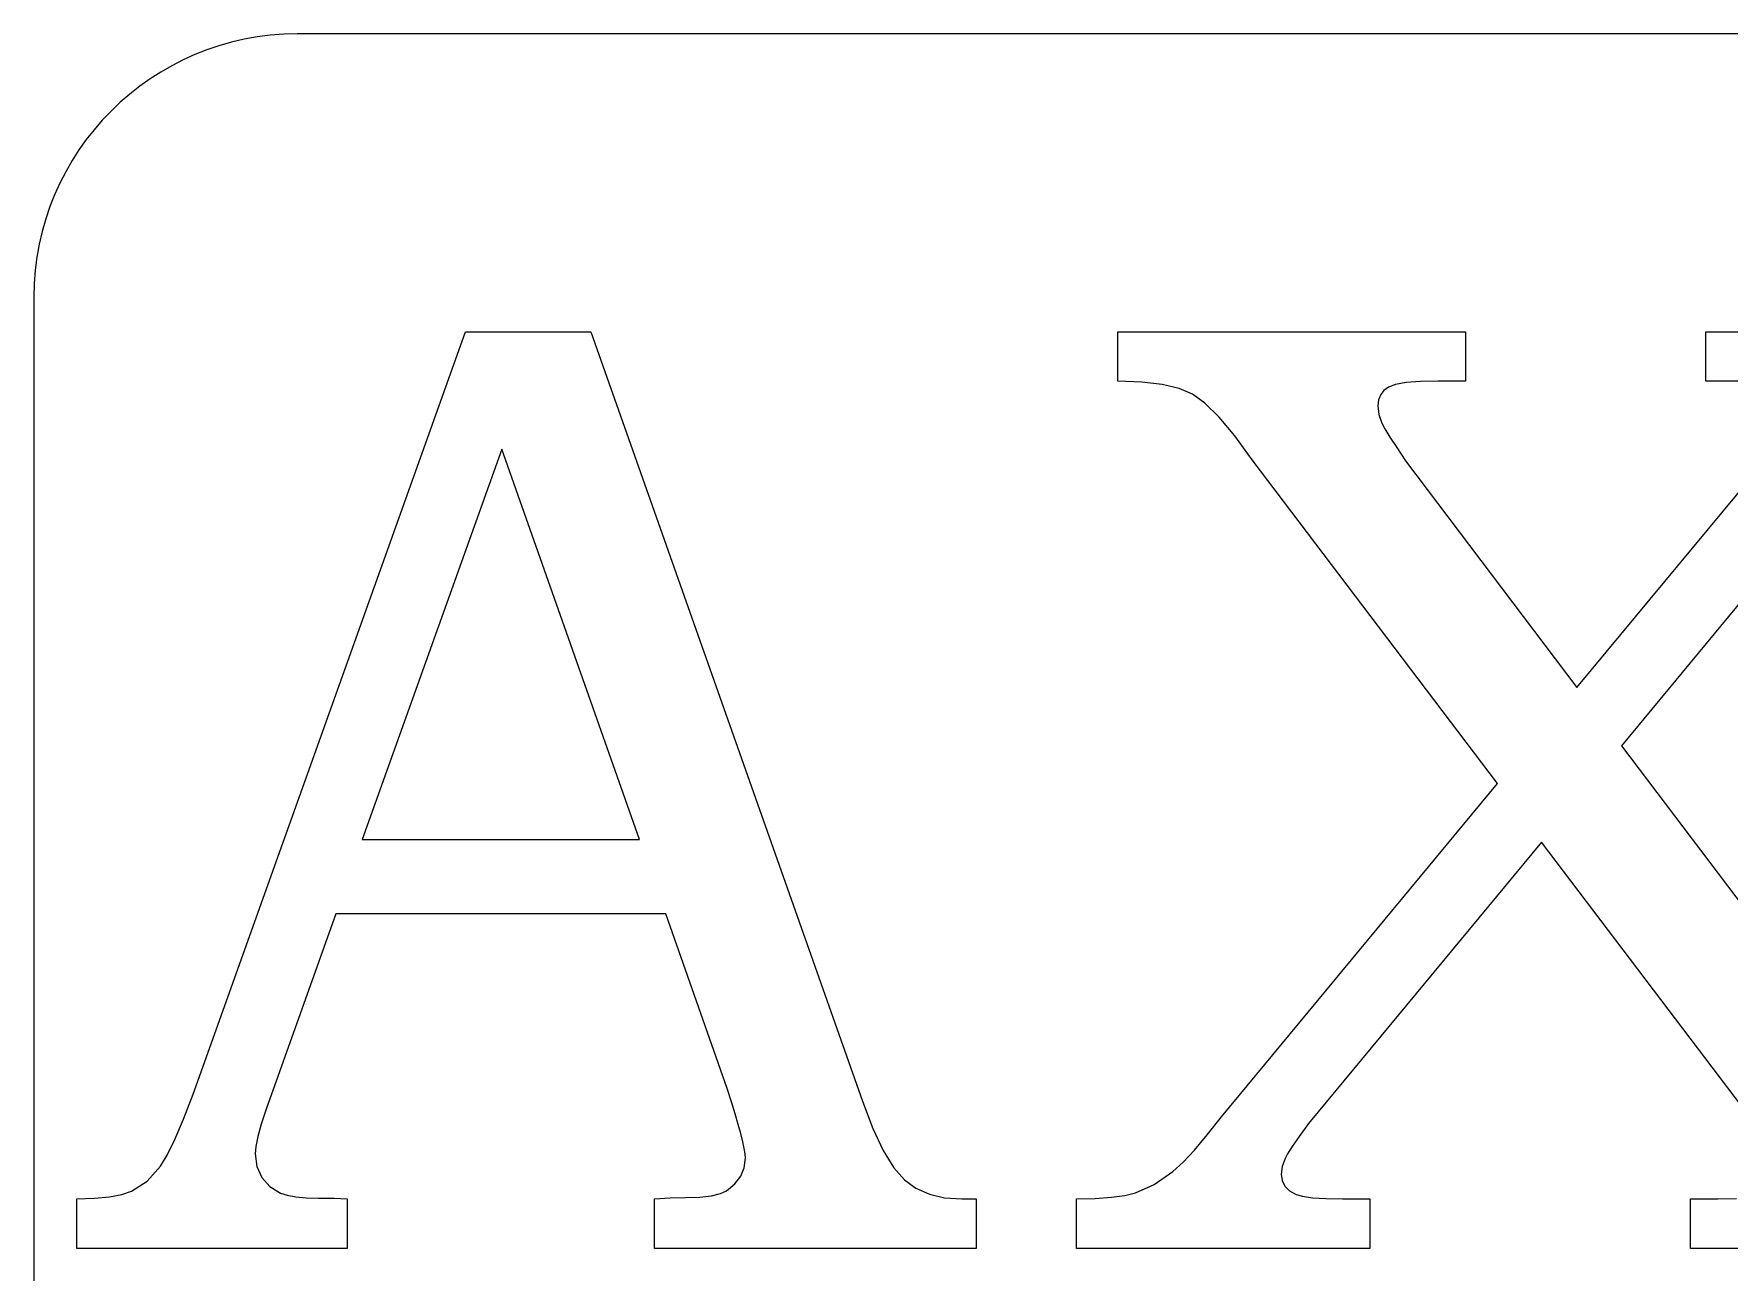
# Model space of a CAD drawing. Header units: inches. Extents: x -3 to 3, y -2.25 to 2.25.
# Drawn here: x -3 to 0.219, y -0.102 to 2.25 of the extents above; entities that cross this region are included whole.
import ezdxf

# ---------------------------------------------------------------- set-up
doc = ezdxf.new("R2010")
doc.units = ezdxf.units.IN
doc.header["$MEASUREMENT"] = 0

msp = doc.modelspace()

# ---------------------------------------------------------------- linework, layer by layer
at = {"color": 7, "linetype": 'Continuous', "lineweight": 25}
for p, q in [((2.5, 2.25), (-2.5, 2.25)), ((-3, 1.75), (-3, -1.75))]:
    msp.add_line(p, q, dxfattribs=at)
at = {"color": 7, "linetype": 'Continuous', "flags": 128}
for points in [[(-2.1805, 1.6844), (-1.9423, 1.6844), (-1.9423, 1.6844), (-1.4269, 0.2228), (-1.4269, 0.2228), (-1.4071, 0.1713), (-1.3872, 0.1294), (-1.367, 0.0967), (-1.3471, 0.0739), (-1.3251, 0.0581), (-1.2997, 0.0467), (-1.2707, 0.0397), (-1.2383, 0.0375), (-1.2383, 0.0375), (-1.2111, 0.0375), (-1.2111, 0.0375), (-1.2111, -0.0566), (-1.2111, -0.0566), (-1.8214, -0.0566), (-1.8214, -0.0566), (-1.8214, 0.0375), (-1.8214, 0.0375), (-1.792, 0.0393), (-1.7629, 0.0401), (-1.7629, 0.0401), (-1.7357, 0.0408), (-1.7137, 0.0434), (-1.6964, 0.0474), (-1.6846, 0.0529), (-1.6846, 0.0529), (-1.6692, 0.0658), (-1.6578, 0.0805), (-1.6512, 0.0967), (-1.649, 0.1147), (-1.649, 0.1147), (-1.6493, 0.1228), (-1.6512, 0.1331), (-1.6537, 0.1459), (-1.6574, 0.1614), (-1.6626, 0.179), (-1.6684, 0.1992), (-1.6754, 0.222), (-1.6835, 0.247), (-1.6835, 0.247), (-1.8004, 0.5786), (-1.8004, 0.5786), (-2.4268, 0.5786), (-2.4268, 0.5786), (-2.5592, 0.2077), (-2.5592, 0.2077), (-2.5684, 0.1794), (-2.575, 0.1562), (-2.5787, 0.1371), (-2.5801, 0.1231), (-2.5801, 0.1231), (-2.5768, 0.0989), (-2.5673, 0.0779), (-2.5518, 0.061), (-2.532, 0.0485), (-2.5191, 0.0445), (-2.5026, 0.0415), (-2.4831, 0.0397), (-2.4599, 0.039), (-2.4599, 0.039), (-2.4294, 0.0386), (-2.4051, 0.0375), (-2.4051, 0.0375), (-2.4051, -0.0566), (-2.4051, -0.0566), (-2.9183, -0.0566), (-2.9183, -0.0566), (-2.9183, 0.0375), (-2.9183, 0.0375), (-2.8849, 0.0386), (-2.8562, 0.0412), (-2.833, 0.0459), (-2.8147, 0.0522), (-2.7849, 0.0713), (-2.7595, 0.0993), (-2.7467, 0.1202), (-2.7323, 0.15), (-2.7158, 0.1886), (-2.6974, 0.2364), (-2.6974, 0.2364), (-2.1805, 1.6844)], [(0.2583, 0.193), (-0.1372, 0.715), (-0.1372, 0.715), (-0.5799, 0.1805), (-0.5799, 0.1805), (-0.5975, 0.1562), (-0.6107, 0.1367), (-0.6199, 0.1228), (-0.6243, 0.114), (-0.6243, 0.114), (-0.6299, 0.0989), (-0.6317, 0.0845), (-0.6317, 0.0845), (-0.6299, 0.0724), (-0.6247, 0.0618), (-0.6159, 0.0529), (-0.6034, 0.0459), (-0.6034, 0.0459), (-0.5909, 0.0423), (-0.5721, 0.0397), (-0.5468, 0.0379), (-0.5155, 0.0375), (-0.5155, 0.0375), (-0.4633, 0.0375), (-0.4633, 0.0375), (-0.4633, -0.0566), (-0.4633, -0.0566), (-1.0206, -0.0566), (-1.0206, -0.0566), (-1.0206, 0.0375), (-1.0206, 0.0375), (-0.985, 0.0382), (-0.9541, 0.0404), (-0.9287, 0.0437), (-0.9085, 0.0489), (-0.8728, 0.0647), (-0.8372, 0.0897), (-0.8181, 0.1073), (-0.796, 0.1301), (-0.7721, 0.1588), (-0.7453, 0.193), (-0.7453, 0.193), (-0.2207, 0.8264), (-0.2207, 0.8264), (-0.6865, 1.441), (-0.6865, 1.441), (-0.7195, 1.4866), (-0.7497, 1.5223), (-0.7765, 1.5488), (-0.8001, 1.5657), (-0.8254, 1.5763), (-0.8574, 1.5841), (-0.8964, 1.5888), (-0.942, 1.5903), (-0.942, 1.5903), (-0.942, 1.6844)], [(-0.942, 1.6844), (-0.2814, 1.6844), (-0.2814, 1.6844), (-0.2814, 1.5903), (-0.2814, 1.5903), (-0.3336, 1.5903), (-0.3336, 1.5903), (-0.3674, 1.5896), (-0.3946, 1.5877), (-0.4148, 1.5841), (-0.428, 1.5793), (-0.4369, 1.573), (-0.4427, 1.5649), (-0.4468, 1.555), (-0.4479, 1.5436), (-0.4479, 1.5436), (-0.446, 1.5271), (-0.4405, 1.5105), (-0.4346, 1.4999), (-0.4255, 1.4844), (-0.4122, 1.4642), (-0.3957, 1.4392), (-0.3957, 1.4392), (-0.07, 1.0087), (-0.07, 1.0087), (0.2885, 1.441)], [(0.2377, 1.5903), (0.1745, 1.5903), (0.1745, 1.5903), (0.1745, 1.6844), (0.1745, 1.6844), (0.7336, 1.6844)], [(-2.3765, 0.7198), (-1.85, 0.7198), (-1.85, 0.7198), (-2.1118, 1.4616), (-2.1118, 1.4616), (-2.3765, 0.7198)], [(0.4667, 1.4444), (0.0142, 0.8981), (0.0142, 0.8981), (0.5491, 0.1912)], [(0.8083, -0.0566), (0.1455, -0.0566), (0.1455, -0.0566), (0.1455, 0.0375), (0.1455, 0.0375), (0.1977, 0.0375), (0.1977, 0.0375), (0.2326, 0.0382)]]:
    msp.add_lwpolyline(points, dxfattribs=at)
at = {"color": 7, "linetype": 'Continuous', "lineweight": 25}
msp.add_arc((-2.5, 1.75), 0.5, 90, 180, dxfattribs=at)

doc.saveas('drawing.dxf')
